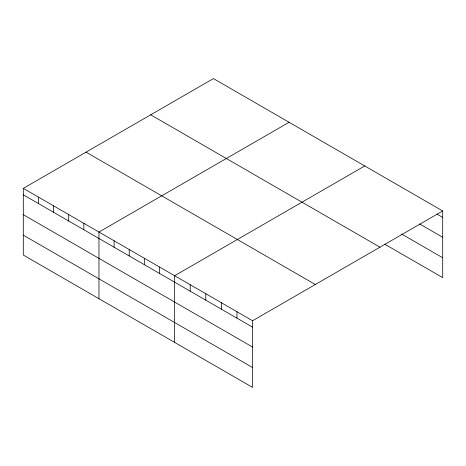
<?xml version="1.0" encoding="UTF-8"?>
<svg xmlns="http://www.w3.org/2000/svg" width="466" height="466" viewBox="0 0 466 466"><rect width="100%" height="100%" fill="white"/><g stroke="black" fill="none" stroke-linecap="round" stroke-linejoin="round"><path stroke-width="0.7" d="M23.3 188.369L252.566 320.736L252.566 387.403L23.3 255.036L23.3 188.369L213.434 78.597L442.7 210.964L442.7 277.631L384.706 244.149M289.089 122.278L98.961 232.051L98.961 298.718M364.75 165.96L174.616 275.732L174.616 342.399M252.566 320.736L442.7 210.964M437.085 214.156L442.7 217.401M419.627 223.954L442.7 237.276M401.541 233.99L442.7 257.756M150.687 114.822L379.959 247.19M86.041 152.143L315.313 284.51M23.3 194.805L252.566 327.173M23.3 214.68L252.566 347.048M23.3 235.155L252.566 367.523M236.978 311.737L236.978 318.167M221.391 302.737L221.391 309.168M205.797 293.731L205.797 300.168M190.21 284.732L190.21 291.168M159.489 266.995L159.489 273.431M144.355 258.257L144.355 264.694M129.222 249.526L129.222 255.956M114.088 240.788L114.088 247.219M83.828 223.313L83.828 229.75M68.694 214.581L68.694 221.012M53.561 205.844L53.561 212.275M38.433 197.106L38.433 203.537"/></g></svg>
